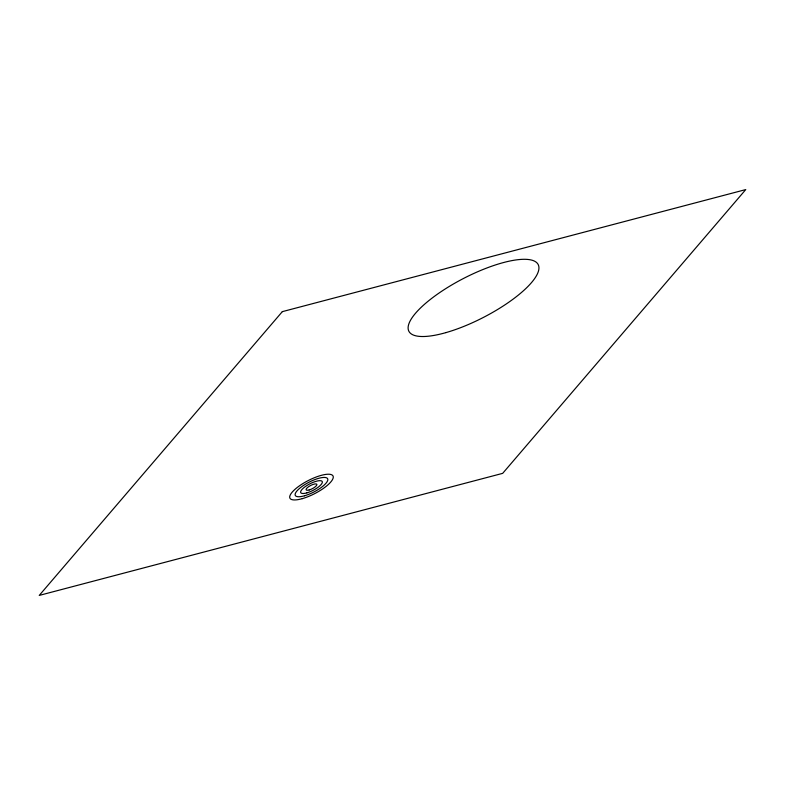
<?xml version="1.0" encoding="UTF-8"?>
<svg xmlns="http://www.w3.org/2000/svg" width="785" height="785" viewBox="0 0 785 785"><rect width="100%" height="100%" fill="white"/><g stroke="black" fill="none" stroke-linecap="round" stroke-linejoin="round"><path stroke-width="1.18" d="M282.325 311.645L39.25 595.413L502.675 473.355L745.75 189.587L282.325 311.645M302.274 498.652A24.247 7.291 -27.3 0 0 333.193 476.416A24.247 7.291 -27.3 0 0 298.957 486.19A24.247 7.291 -27.3 0 0 302.274 498.652M304.58 495.767A18.183 5.466 -27.3 0 0 327.767 479.085A18.183 5.466 -27.3 0 0 302.088 486.415A18.183 5.466 -27.3 0 0 304.58 495.767M306.876 492.872A12.128 3.65 -27.3 0 0 322.331 481.754A12.128 3.65 -27.3 0 0 305.218 486.641A12.128 3.65 -27.3 0 0 306.876 492.872M309.172 489.977A6.064 1.825 -27.3 0 0 316.904 484.423A6.064 1.825 -27.3 0 0 308.348 486.857A6.064 1.825 -27.3 0 0 309.172 489.977M445.929 332.614A72.74 21.872 -27.3 0 0 538.687 265.899A72.74 21.872 -27.3 0 0 435.96 295.219A72.74 21.872 -27.3 0 0 445.929 332.614"/></g></svg>
